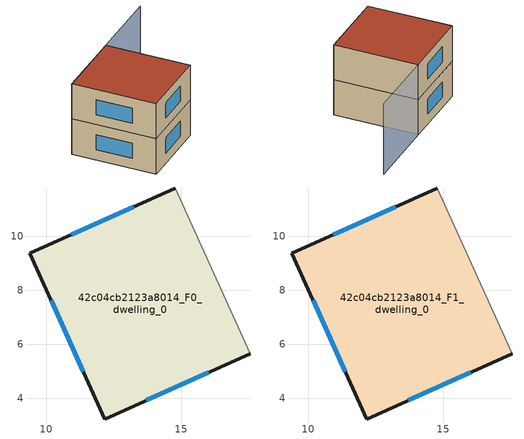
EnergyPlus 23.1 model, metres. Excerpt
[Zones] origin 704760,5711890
42c04cb2123a8014_F0_dwelling_0
 floor ground (EU_floor_Construction): 14.78,11.79 17.55,5.64 12.16,3.23 9.38,9.38 z0
 wall outside (EU_wall_Construction): 14.78,11.79 9.38,9.38 12.16,3.23 17.55,5.64 z0:3
 wall adiabatic (EU_wall_Construction): 17.55,5.64 14.78,11.79 z0:3
 window (EU_Window_Construction): 13.7,3.92 16.01,4.96 / 10.17,7.63 11.37,4.98 / 13.24,11.1 10.92,10.07 z0.85:2.15
42c04cb2123a8014_F1_dwelling_0
 floor to 42c04cb2123a8014_F0_dwelling_0 (EU_floor_Construction): 14.78,11.79 17.55,5.64 12.16,3.23 9.38,9.38 z3
 wall outside (EU_wall_Construction): 14.78,11.79 9.38,9.38 12.16,3.23 17.55,5.64 z3:6
 wall adiabatic (EU_wall_Construction): 17.55,5.64 14.78,11.79 z3:6
 window (EU_Window_Construction): 13.7,3.92 16.01,4.96 / 10.17,7.63 11.37,4.98 / 13.24,11.1 10.92,10.07 z3.85:5.15
 roof outside (EU_roof_Construction): 17.55,5.64 14.78,11.79 9.38,9.38 12.16,3.23 z6
shading: 17.5,5.62 14.78,11.79 / 14.78,11.79 20.3,14.22 z0:6
[Building]
EU S2 Campaign: North Axis=0; Terrain=City; Solar Distribution=FullExterior
[Site:Location]
London: Latitude=51.5; Longitude=-0.5; Time Zone=0; Elevation=25
[SizingPeriod:WeatherFileDays]
AnnualSizingPeriod: Begin Month=1; Begin Day of Month=1; End Month=12; End Day of Month=31; Day of Week for Start Day=Monday; Use Weather File Daylight Saving Period=No; Use Weather File Rain and Snow Indicators=No
[MATERIAL]
EU_InternalMass_Material: Roughness=MediumRough; Thickness=0.1; Conductivity=1; Density=1800; Specific Heat=900; Thermal Absorptance=0.9; Solar Absorptance=0.7; Visible Absorptance=0.7
[MATERIAL:NOMASS] Roughness=MediumRough; Thermal Absorptance=0.9; Solar Absorptance=0.7; Visible Absorptance=0.7
Name | Thermal Resistance
EU_wall_NoMass | 0.71061
EU_roof_NoMass | 2.41608
EU_floor_NoMass | 1.75078
[WINDOWMATERIAL:SIMPLEGLAZINGSYSTEM]
EU_Window_SimpleGlazing: UFactor=2.64892; Solar Heat Gain Coefficient=0.76; Visible Transmittance=0.76
[CONSTRUCTION]
EU_wall_Construction: EU_wall_NoMass
EU_roof_Construction: EU_roof_NoMass
EU_floor_Construction: EU_floor_NoMass
EU_Window_Construction: EU_Window_SimpleGlazing
EU_InternalMass_Construction: EU_InternalMass_Material
[ZONE] Type=1; Multiplier=1; Ceiling Height=autocalculate; Volume=119.537; Floor Area=autocalculate; Part of Total Floor Area=Yes
42c04cb2123a8014_F0_dwelling_0; 42c04cb2123a8014_F1_dwelling_0
[INTERNALMASS] Construction=EU_InternalMass_Construction; Surface Area=39.8456
Name | Zone or ZoneList
42c04cb2123a8014_F0_dwelling_0_EU_InternalMass | 42c04cb2123a8014_F0_dwelling_0
42c04cb2123a8014_F1_dwelling_0_EU_InternalMass | 42c04cb2123a8014_F1_dwelling_0
[OTHEREQUIPMENT] Fuel Type=Electricity; Design Level Calculation Method=Watts/Area; Power per Zone Floor Area=1; Fraction Latent=0; Fraction Radiant=0; Fraction Lost=0; Carbon Dioxide Generation Rate=0; EndUse Subcategory=EU_Step8_InternalGains
Name | Zone or ZoneList or Space or SpaceList | Schedule
EU_Step8_InternalGain_42c04cb2123a8014_F0_dwelling_0_f000 | 42c04cb2123a8014_F0_dwelling_0 | EU_Step8_GainSchedule_42c04cb2123a8014_F0_dwelling_0_f000
EU_Step8_InternalGain_42c04cb2123a8014_F1_dwelling_0_f000 | 42c04cb2123a8014_F1_dwelling_0 | EU_Step8_GainSchedule_42c04cb2123a8014_F1_dwelling_0_f000
[ZONEVENTILATION:DESIGNFLOWRATE] Schedule=EU_AlwaysOn; Design Flow Rate Calculation Method=AirChanges/Hour; Air Changes per Hour=0.496673; Ventilation Type=Natural; Fan Pressure Rise=0; Fan Total Efficiency=1; Constant Term Coefficient=1; Temperature Term Coefficient=0; Velocity Term Coefficient=0; Velocity Squared Term Coefficient=0; Minimum Indoor Temperature=-100; Maximum Indoor Temperature=100; Delta Temperature=-100; Minimum Outdoor Temperature=-100; Maximum Outdoor Temperature=100; Maximum Wind Speed=40
Name | Zone or ZoneList or Space or SpaceList
EU_ConstantAir_42c04cb2123a8014_F0_dwelling_0 | 42c04cb2123a8014_F0_dwelling_0
EU_ConstantAir_42c04cb2123a8014_F1_dwelling_0 | 42c04cb2123a8014_F1_dwelling_0
[HVACTEMPLATE:THERMOSTAT] Constant Heating Setpoint=20; Constant Cooling Setpoint=50
EU_HeatOnly_42c04cb2123a8014_F0_dwelling_0; EU_HeatOnly_42c04cb2123a8014_F1_dwelling_0
[HVACTEMPLATE:ZONE:IDEALLOADSAIRSYSTEM] System Availability Schedule=EU_AlwaysOn; Maximum Heating Supply Air Temperature=50; Minimum Cooling Supply Air Temperature=13; Maximum Heating Supply Air Humidity Ratio=0.0156; Minimum Cooling Supply Air Humidity Ratio=0.0077; Heating Limit=NoLimit; Cooling Limit=NoLimit; Heating Availability Schedule=EU_AlwaysOn; Cooling Availability Schedule=EU_CoolingOff; Dehumidification Control Type=ConstantSensibleHeatRatio; Cooling Sensible Heat Ratio=0.7; Dehumidification Setpoint=60; Humidification Control Type=None; Humidification Setpoint=30; Outdoor Air Method=None; Outdoor Air Flow Rate per Person=0.00944; Outdoor Air Flow Rate per Zone Floor Area=0; Outdoor Air Flow Rate per Zone=0; Demand Controlled Ventilation Type=None; Outdoor Air Economizer Type=NoEconomizer; Heat Recovery Type=None; Sensible Heat Recovery Effectiveness=0.7; Latent Heat Recovery Effectiveness=0.65
Name | Template Thermostat
42c04cb2123a8014_F0_dwelling_0 | EU_HeatOnly_42c04cb2123a8014_F0_dwelling_0
42c04cb2123a8014_F1_dwelling_0 | EU_HeatOnly_42c04cb2123a8014_F1_dwelling_0
[SIZING:ZONE] Zone Cooling Design Supply Air Temperature Input Method=SupplyAirTemperature; Zone Cooling Design Supply Air Temperature=13; Zone Heating Design Supply Air Temperature Input Method=SupplyAirTemperature; Zone Heating Design Supply Air Temperature=50; Zone Cooling Design Supply Air Humidity Ratio=0.008; Zone Heating Design Supply Air Humidity Ratio=0.008; Cooling Design Air Flow Method=DesignDay; Cooling Design Air Flow Rate=0; Cooling Minimum Air Flow per Zone Floor Area=0.000762; Cooling Minimum Air Flow=0; Cooling Minimum Air Flow Fraction=0.2; Heating Design Air Flow Method=DesignDay; Heating Design Air Flow Rate=0; Heating Maximum Air Flow per Zone Floor Area=0.002032; Heating Maximum Air Flow=0.141576; Heating Maximum Air Flow Fraction=0.3; Account for Dedicated Outdoor Air System=No; Dedicated Outdoor Air System Control Strategy=NeutralSupplyAir; Dedicated Outdoor Air Low Setpoint Temperature for Design=autosize; Dedicated Outdoor Air High Setpoint Temperature for Design=autosize; Zone Load Sizing Method=Sensible Load Only No Latent Load; Zone Latent Cooling Design Supply Air Humidity Ratio Input Method=HumidityRatioDifference; Zone Cooling Design Supply Air Humidity Ratio Difference=0.005; Zone Latent Heating Design Supply Air Humidity Ratio Input Method=HumidityRatioDifference; Zone Humidification Design Supply Air Humidity Ratio Difference=0.005
42c04cb2123a8014_F0_dwelling_0; 42c04cb2123a8014_F1_dwelling_0
[SCHEDULE:CONSTANT]
Name | Hourly Value
EU_AlwaysOn | 1
EU_CoolingOff | 0
[SCHEDULE:FILE] Column Number=1; Rows to Skip at Top=0; Number of Hours of Data=8760; Column Separator=Comma; Interpolate to Timestep=No; Minutes per Item=60; Adjust Schedule for Daylight Savings=Yes
Name | File
EU_Step8_GainSchedule_42c04cb2123a8014_F0_dwelling_0_f000 | ../../schedules/42c04cb2123a8014/42c04cb2123a8014_F0_dwelling_0_f000_gain.csv
EU_Step8_GainSchedule_42c04cb2123a8014_F1_dwelling_0_f000 | ../../schedules/42c04cb2123a8014/42c04cb2123a8014_F1_dwelling_0_f000_gain.csv
